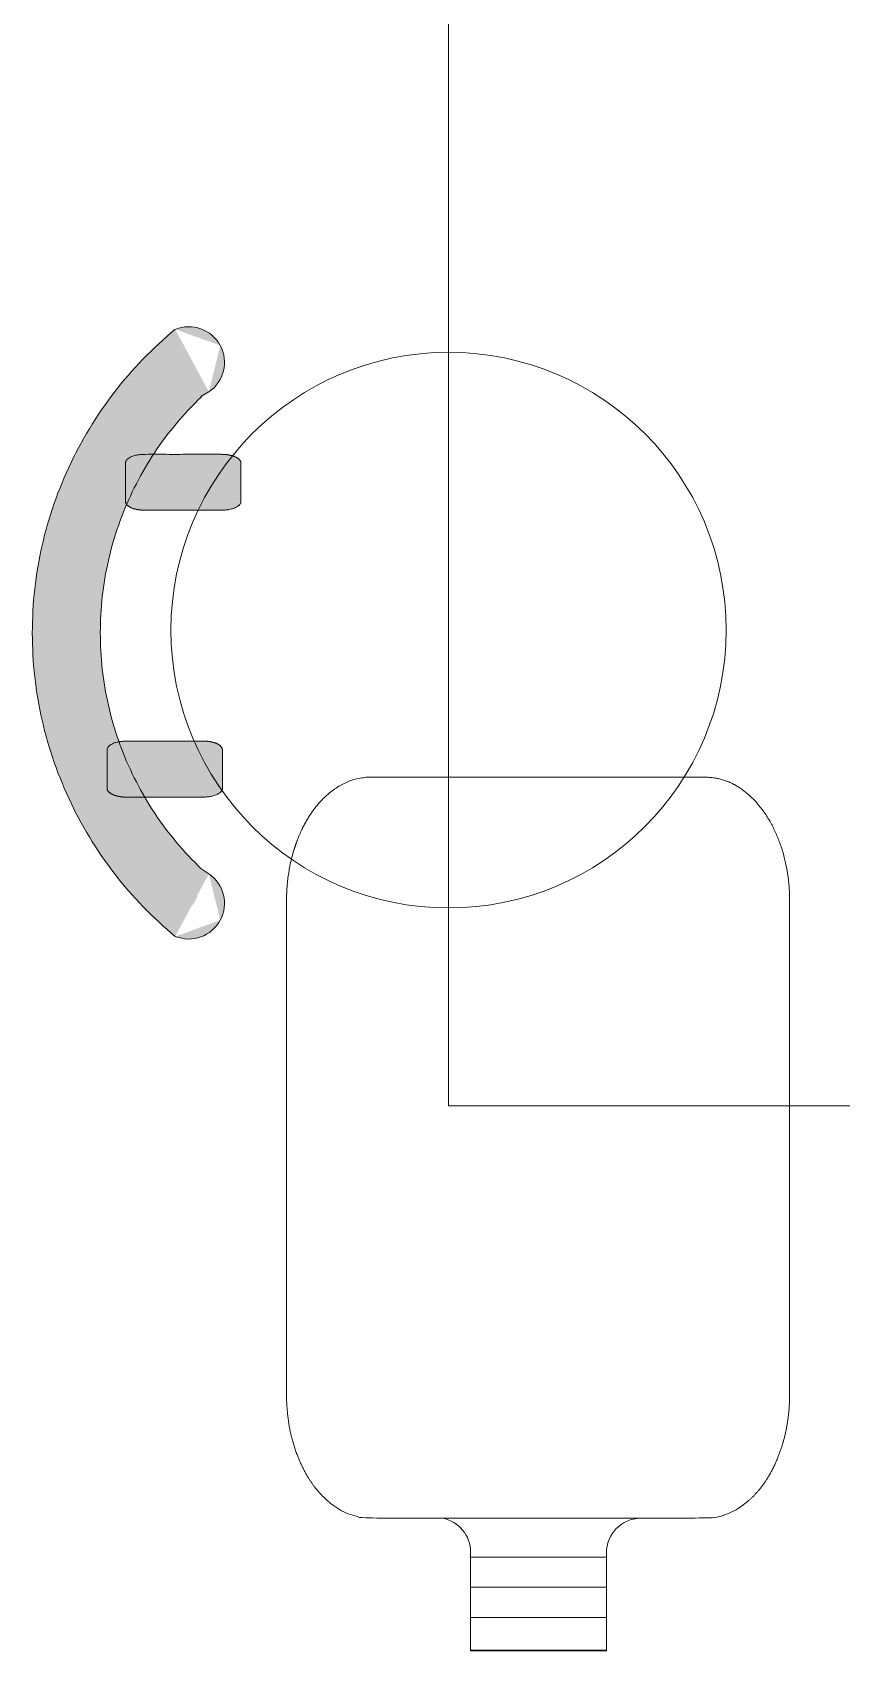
# Model space of a CAD drawing. Header units: metres. Extents: x 512 to 829, y -209 to 245.
# Drawn here: x 727.827 to 728.423, y -79.425 to -78.235 of the extents above; entities that cross this region are included whole.
import ezdxf

# ---------------------------------------------------------------- set-up
doc = ezdxf.new("R2010")
doc.units = ezdxf.units.M
doc.header["$LTSCALE"] = 0.508
doc.layers.add('EQUIPAMENTOS', color=3, linetype='Continuous', lineweight=0)
doc.layers.add('None', color=7, linetype='Continuous', lineweight=5)

msp = doc.modelspace()

# ---------------------------------------------------------------- hatches: boundary and pattern name
at = {"layer": 'None', "linetype": 'Continuous', "lineweight": 0}
h = msp.add_hatch(color=253, dxfattribs=at)
edge = h.paths.add_edge_path()
edge.add_arc((727.9419, -78.8753), 0.0263, -28.2824, 55.6583, ccw=False)
edge.add_arc((727.9419, -78.8753), 0.0263, -112.2392, -28.2895, ccw=False)
edge.add_line((727.932, -78.8997), (727.9288, -78.8971))
edge.add_line((727.9288, -78.8971), (727.9258, -78.8944))
edge.add_line((727.9258, -78.8944), (727.9227, -78.8918))
edge.add_line((727.9227, -78.8918), (727.9198, -78.889))
edge.add_line((727.9198, -78.889), (727.9168, -78.8863))
edge.add_line((727.9168, -78.8863), (727.9139, -78.8835))
edge.add_line((727.9139, -78.8835), (727.911, -78.8806))
edge.add_line((727.911, -78.8806), (727.9082, -78.8777))
edge.add_line((727.9082, -78.8777), (727.9054, -78.8748))
edge.add_line((727.9054, -78.8748), (727.9026, -78.8718))
edge.add_line((727.9026, -78.8718), (727.8999, -78.8688))
edge.add_line((727.8999, -78.8688), (727.8973, -78.8658))
edge.add_line((727.8973, -78.8658), (727.8946, -78.8627))
edge.add_line((727.8946, -78.8627), (727.892, -78.8596))
edge.add_line((727.892, -78.8596), (727.8895, -78.8564))
edge.add_line((727.8895, -78.8564), (727.887, -78.8532))
edge.add_line((727.887, -78.8532), (727.8846, -78.85))
edge.add_line((727.8846, -78.85), (727.8822, -78.8468))
edge.add_line((727.8822, -78.8468), (727.8798, -78.8435))
edge.add_line((727.8798, -78.8435), (727.8775, -78.8401))
edge.add_line((727.8775, -78.8401), (727.8752, -78.8368))
edge.add_line((727.8752, -78.8368), (727.873, -78.8334))
edge.add_line((727.873, -78.8334), (727.8708, -78.83))
edge.add_line((727.8708, -78.83), (727.8687, -78.8265))
edge.add_line((727.8687, -78.8265), (727.8666, -78.8231))
edge.add_line((727.8666, -78.8231), (727.8646, -78.8196))
edge.add_line((727.8646, -78.8196), (727.8626, -78.816))
edge.add_line((727.8626, -78.816), (727.8607, -78.8125))
edge.add_line((727.8607, -78.8125), (727.8588, -78.8089))
edge.add_line((727.8588, -78.8089), (727.857, -78.8053))
edge.add_line((727.857, -78.8053), (727.8552, -78.8016))
edge.add_line((727.8552, -78.8016), (727.8535, -78.798))
edge.add_line((727.8535, -78.798), (727.8518, -78.7943))
edge.add_line((727.8518, -78.7943), (727.8502, -78.7906))
edge.add_line((727.8502, -78.7906), (727.8486, -78.7868))
edge.add_line((727.8486, -78.7868), (727.8471, -78.7831))
edge.add_line((727.8471, -78.7831), (727.8456, -78.7793))
edge.add_line((727.8456, -78.7793), (727.8442, -78.7755))
edge.add_line((727.8442, -78.7755), (727.8429, -78.7717))
edge.add_line((727.8429, -78.7717), (727.8416, -78.7679))
edge.add_line((727.8416, -78.7679), (727.8403, -78.764))
edge.add_line((727.8403, -78.764), (727.8391, -78.7602))
edge.add_line((727.8391, -78.7602), (727.838, -78.7563))
edge.add_line((727.838, -78.7563), (727.8369, -78.7524))
edge.add_line((727.8369, -78.7524), (727.8358, -78.7485))
edge.add_line((727.8358, -78.7485), (727.8349, -78.7445))
edge.add_line((727.8349, -78.7445), (727.8339, -78.7406))
edge.add_line((727.8339, -78.7406), (727.8331, -78.7366))
edge.add_line((727.8331, -78.7366), (727.8323, -78.7327))
edge.add_line((727.8323, -78.7327), (727.8315, -78.7287))
edge.add_line((727.8315, -78.7287), (727.8308, -78.7247))
edge.add_line((727.8308, -78.7247), (727.8301, -78.7207))
edge.add_line((727.8301, -78.7207), (727.8296, -78.7167))
edge.add_line((727.8296, -78.7167), (727.829, -78.7127))
edge.add_line((727.829, -78.7127), (727.8285, -78.7087))
edge.add_line((727.8285, -78.7087), (727.8281, -78.7046))
edge.add_line((727.8281, -78.7046), (727.8277, -78.7006))
edge.add_line((727.8277, -78.7006), (727.8274, -78.6966))
edge.add_line((727.8274, -78.6966), (727.8272, -78.6925))
edge.add_line((727.8272, -78.6925), (727.827, -78.6885))
edge.add_line((727.827, -78.6885), (727.8268, -78.6845))
edge.add_line((727.8268, -78.6845), (727.8268, -78.6804))
edge.add_line((727.8268, -78.6804), (727.8267, -78.6764))
edge.add_line((727.8267, -78.6764), (727.8268, -78.6723))
edge.add_line((727.8268, -78.6723), (727.8268, -78.6683))
edge.add_line((727.8268, -78.6683), (727.827, -78.6642))
edge.add_line((727.827, -78.6642), (727.8272, -78.6602))
edge.add_line((727.8272, -78.6602), (727.8274, -78.6561))
edge.add_line((727.8274, -78.6561), (727.8277, -78.6521))
edge.add_line((727.8277, -78.6521), (727.8281, -78.6481))
edge.add_line((727.8281, -78.6481), (727.8285, -78.644))
edge.add_line((727.8285, -78.644), (727.829, -78.64))
edge.add_line((727.829, -78.64), (727.8296, -78.636))
edge.add_line((727.8296, -78.636), (727.8301, -78.632))
edge.add_line((727.8301, -78.632), (727.8308, -78.628))
edge.add_line((727.8308, -78.628), (727.8315, -78.624))
edge.add_line((727.8315, -78.624), (727.8323, -78.62))
edge.add_line((727.8323, -78.62), (727.8331, -78.6161))
edge.add_line((727.8331, -78.6161), (727.8339, -78.6121))
edge.add_line((727.8339, -78.6121), (727.8349, -78.6082))
edge.add_line((727.8349, -78.6082), (727.8358, -78.6042))
edge.add_line((727.8358, -78.6042), (727.8369, -78.6003))
edge.add_line((727.8369, -78.6003), (727.838, -78.5964))
edge.add_line((727.838, -78.5964), (727.8391, -78.5926))
edge.add_line((727.8391, -78.5926), (727.8403, -78.5887))
edge.add_line((727.8403, -78.5887), (727.8416, -78.5848))
edge.add_line((727.8416, -78.5848), (727.8429, -78.581))
edge.add_line((727.8429, -78.581), (727.8442, -78.5772))
edge.add_line((727.8442, -78.5772), (727.8456, -78.5734))
edge.add_line((727.8456, -78.5734), (727.8471, -78.5696))
edge.add_line((727.8471, -78.5696), (727.8486, -78.5659))
edge.add_line((727.8486, -78.5659), (727.8502, -78.5621))
edge.add_line((727.8502, -78.5621), (727.8518, -78.5584))
edge.add_line((727.8518, -78.5584), (727.8535, -78.5548))
edge.add_line((727.8535, -78.5548), (727.8552, -78.5511))
edge.add_line((727.8552, -78.5511), (727.857, -78.5474))
edge.add_line((727.857, -78.5474), (727.8588, -78.5438))
edge.add_line((727.8588, -78.5438), (727.8607, -78.5402))
edge.add_line((727.8607, -78.5402), (727.8626, -78.5367))
edge.add_line((727.8626, -78.5367), (727.8646, -78.5332))
edge.add_line((727.8646, -78.5332), (727.8666, -78.5297))
edge.add_line((727.8666, -78.5297), (727.8687, -78.5262))
edge.add_line((727.8687, -78.5262), (727.8708, -78.5227))
edge.add_line((727.8708, -78.5227), (727.873, -78.5193))
edge.add_line((727.873, -78.5193), (727.8752, -78.5159))
edge.add_line((727.8752, -78.5159), (727.8775, -78.5126))
edge.add_line((727.8775, -78.5126), (727.8798, -78.5092))
edge.add_line((727.8798, -78.5092), (727.8822, -78.506))
edge.add_line((727.8822, -78.506), (727.8846, -78.5027))
edge.add_line((727.8846, -78.5027), (727.887, -78.4995))
edge.add_line((727.887, -78.4995), (727.8895, -78.4963))
edge.add_line((727.8895, -78.4963), (727.892, -78.4931))
edge.add_line((727.892, -78.4931), (727.8946, -78.49))
edge.add_line((727.8946, -78.49), (727.8973, -78.4869))
edge.add_line((727.8973, -78.4869), (727.8999, -78.4839))
edge.add_line((727.8999, -78.4839), (727.9026, -78.4809))
edge.add_line((727.9026, -78.4809), (727.9054, -78.4779))
edge.add_line((727.9054, -78.4779), (727.9082, -78.475))
edge.add_line((727.9082, -78.475), (727.911, -78.4721))
edge.add_line((727.911, -78.4721), (727.9139, -78.4693))
edge.add_line((727.9139, -78.4693), (727.9168, -78.4664))
edge.add_line((727.9168, -78.4664), (727.9198, -78.4637))
edge.add_line((727.9198, -78.4637), (727.9227, -78.461))
edge.add_line((727.9227, -78.461), (727.9258, -78.4583))
edge.add_line((727.9258, -78.4583), (727.9288, -78.4556))
edge.add_line((727.9288, -78.4556), (727.9319, -78.453))
edge.add_arc((727.9419, -78.4774), 0.0263, 28.2878, 112.2409, ccw=False)
edge.add_arc((727.9419, -78.4774), 0.0263, -55.6633, 28.2874, ccw=False)
edge.add_line((727.9567, -78.4991), (727.9508, -78.5025))
edge.add_line((727.9508, -78.5025), (727.9515, -78.5025))
edge.add_line((727.9515, -78.5025), (727.9513, -78.5027))
edge.add_line((727.9513, -78.5027), (727.9488, -78.505))
edge.add_line((727.9488, -78.505), (727.9465, -78.5074))
edge.add_line((727.9465, -78.5074), (727.9441, -78.5098))
edge.add_line((727.9441, -78.5098), (727.9418, -78.5122))
edge.add_line((727.9418, -78.5122), (727.9395, -78.5146))
edge.add_line((727.9395, -78.5146), (727.9373, -78.5171))
edge.add_line((727.9373, -78.5171), (727.9351, -78.5196))
edge.add_line((727.9351, -78.5196), (727.9329, -78.5222))
edge.add_line((727.9329, -78.5222), (727.9308, -78.5248))
edge.add_line((727.9308, -78.5248), (727.9287, -78.5274))
edge.add_line((727.9287, -78.5274), (727.9266, -78.53))
edge.add_line((727.9266, -78.53), (727.9246, -78.5327))
edge.add_line((727.9246, -78.5327), (727.9226, -78.5354))
edge.add_line((727.9226, -78.5354), (727.9206, -78.5381))
edge.add_line((727.9206, -78.5381), (727.9187, -78.5408))
edge.add_line((727.9187, -78.5408), (727.9168, -78.5436))
edge.add_line((727.9168, -78.5436), (727.915, -78.5464))
edge.add_line((727.915, -78.5464), (727.9132, -78.5493))
edge.add_line((727.9132, -78.5493), (727.9115, -78.5521))
edge.add_line((727.9115, -78.5521), (727.9097, -78.555))
edge.add_line((727.9097, -78.555), (727.9081, -78.5579))
edge.add_line((727.9081, -78.5579), (727.9064, -78.5608))
edge.add_line((727.9064, -78.5608), (727.9048, -78.5637))
edge.add_line((727.9048, -78.5637), (727.9033, -78.5667))
edge.add_line((727.9033, -78.5667), (727.9018, -78.5697))
edge.add_line((727.9018, -78.5697), (727.9003, -78.5727))
edge.add_line((727.9003, -78.5727), (727.8989, -78.5757))
edge.add_line((727.8989, -78.5757), (727.8975, -78.5788))
edge.add_line((727.8975, -78.5788), (727.8961, -78.5819))
edge.add_line((727.8961, -78.5819), (727.8948, -78.5849))
edge.add_line((727.8948, -78.5849), (727.8936, -78.5881))
edge.add_line((727.8936, -78.5881), (727.8924, -78.5912))
edge.add_line((727.8924, -78.5912), (727.8912, -78.5943))
edge.add_line((727.8912, -78.5943), (727.8901, -78.5975))
edge.add_line((727.8901, -78.5975), (727.889, -78.6006))
edge.add_line((727.889, -78.6006), (727.888, -78.6038))
edge.add_line((727.888, -78.6038), (727.887, -78.607))
edge.add_line((727.887, -78.607), (727.886, -78.6102))
edge.add_line((727.886, -78.6102), (727.8851, -78.6135))
edge.add_line((727.8851, -78.6135), (727.8843, -78.6167))
edge.add_line((727.8843, -78.6167), (727.8835, -78.6199))
edge.add_line((727.8835, -78.6199), (727.8827, -78.6232))
edge.add_line((727.8827, -78.6232), (727.882, -78.6265))
edge.add_line((727.882, -78.6265), (727.8813, -78.6298))
edge.add_line((727.8813, -78.6298), (727.8807, -78.633))
edge.add_line((727.8807, -78.633), (727.8801, -78.6363))
edge.add_line((727.8801, -78.6363), (727.8796, -78.6397))
edge.add_line((727.8796, -78.6397), (727.8791, -78.643))
edge.add_line((727.8791, -78.643), (727.8786, -78.6463))
edge.add_line((727.8786, -78.6463), (727.8782, -78.6496))
edge.add_line((727.8782, -78.6496), (727.8779, -78.653))
edge.add_line((727.8779, -78.653), (727.8776, -78.6563))
edge.add_line((727.8776, -78.6563), (727.8773, -78.6596))
edge.add_line((727.8773, -78.6596), (727.8771, -78.663))
edge.add_line((727.8771, -78.663), (727.8769, -78.6663))
edge.add_line((727.8769, -78.6663), (727.8768, -78.6697))
edge.add_line((727.8768, -78.6697), (727.8768, -78.673))
edge.add_line((727.8768, -78.673), (727.8767, -78.6764))
edge.add_line((727.8767, -78.6764), (727.8768, -78.6797))
edge.add_line((727.8768, -78.6797), (727.8768, -78.683))
edge.add_line((727.8768, -78.683), (727.8769, -78.6864))
edge.add_line((727.8769, -78.6864), (727.8771, -78.6897))
edge.add_line((727.8771, -78.6897), (727.8773, -78.6931))
edge.add_line((727.8773, -78.6931), (727.8776, -78.6964))
edge.add_line((727.8776, -78.6964), (727.8779, -78.6998))
edge.add_line((727.8779, -78.6998), (727.8782, -78.7031))
edge.add_line((727.8782, -78.7031), (727.8786, -78.7064))
edge.add_line((727.8786, -78.7064), (727.8791, -78.7097))
edge.add_line((727.8791, -78.7097), (727.8796, -78.7131))
edge.add_line((727.8796, -78.7131), (727.8801, -78.7164))
edge.add_line((727.8801, -78.7164), (727.8807, -78.7197))
edge.add_line((727.8807, -78.7197), (727.8813, -78.723))
edge.add_line((727.8813, -78.723), (727.882, -78.7262))
edge.add_line((727.882, -78.7262), (727.8827, -78.7295))
edge.add_line((727.8827, -78.7295), (727.8835, -78.7328))
edge.add_line((727.8835, -78.7328), (727.8843, -78.736))
edge.add_line((727.8843, -78.736), (727.8851, -78.7392))
edge.add_line((727.8851, -78.7392), (727.886, -78.7425))
edge.add_line((727.886, -78.7425), (727.887, -78.7457))
edge.add_line((727.887, -78.7457), (727.888, -78.7489))
edge.add_line((727.888, -78.7489), (727.889, -78.7521))
edge.add_line((727.889, -78.7521), (727.8901, -78.7552))
edge.add_line((727.8901, -78.7552), (727.8912, -78.7584))
edge.add_line((727.8912, -78.7584), (727.8924, -78.7615))
edge.add_line((727.8924, -78.7615), (727.8936, -78.7647))
edge.add_line((727.8936, -78.7647), (727.8948, -78.7678))
edge.add_line((727.8948, -78.7678), (727.8961, -78.7709))
edge.add_line((727.8961, -78.7709), (727.8975, -78.7739))
edge.add_line((727.8975, -78.7739), (727.8989, -78.777))
edge.add_line((727.8989, -78.777), (727.9003, -78.78))
edge.add_line((727.9003, -78.78), (727.9018, -78.783))
edge.add_line((727.9018, -78.783), (727.9033, -78.786))
edge.add_line((727.9033, -78.786), (727.9048, -78.789))
edge.add_line((727.9048, -78.789), (727.9064, -78.7919))
edge.add_line((727.9064, -78.7919), (727.9081, -78.7948))
edge.add_line((727.9081, -78.7948), (727.9097, -78.7977))
edge.add_line((727.9097, -78.7977), (727.9115, -78.8006))
edge.add_line((727.9115, -78.8006), (727.9132, -78.8035))
edge.add_line((727.9132, -78.8035), (727.915, -78.8063))
edge.add_line((727.915, -78.8063), (727.9169, -78.8091))
edge.add_line((727.9169, -78.8091), (727.9187, -78.8119))
edge.add_line((727.9187, -78.8119), (727.9206, -78.8146))
edge.add_line((727.9206, -78.8146), (727.9226, -78.8173))
edge.add_line((727.9226, -78.8173), (727.9246, -78.82))
edge.add_line((727.9246, -78.82), (727.9266, -78.8227))
edge.add_line((727.9266, -78.8227), (727.9287, -78.8253))
edge.add_line((727.9287, -78.8253), (727.9308, -78.8279))
edge.add_line((727.9308, -78.8279), (727.9329, -78.8305))
edge.add_line((727.9329, -78.8305), (727.9351, -78.8331))
edge.add_line((727.9351, -78.8331), (727.9373, -78.8356))
edge.add_line((727.9373, -78.8356), (727.9395, -78.8381))
edge.add_line((727.9395, -78.8381), (727.9418, -78.8405))
edge.add_line((727.9418, -78.8405), (727.9441, -78.843))
edge.add_line((727.9441, -78.843), (727.9465, -78.8453))
edge.add_line((727.9465, -78.8453), (727.9488, -78.8477))
edge.add_line((727.9488, -78.8477), (727.9508, -78.8496))
edge.add_line((727.9508, -78.8496), (727.9567, -78.8536))
edge.add_line((727.9567, -78.8536), (727.9567, -78.8536))
for color, points in [(8, [(727.9093, -78.5861), (727.9089, -78.5861), (727.9086, -78.5861), (727.9082, -78.5861), (727.9079, -78.5861), (727.9076, -78.5861), (727.9072, -78.5861), (727.9069, -78.586), (727.9065, -78.586), (727.9062, -78.586), (727.9059, -78.5859), (727.9055, -78.5859), (727.9052, -78.5859), (727.9049, -78.5858), (727.9046, -78.5858), (727.9042, -78.5857), (727.9039, -78.5856), (727.9036, -78.5856), (727.9033, -78.5855), (727.903, -78.5854), (727.9027, -78.5854), (727.9024, -78.5853), (727.9021, -78.5852), (727.9018, -78.5851), (727.9015, -78.585), (727.9012, -78.5849), (727.9009, -78.5849), (727.9007, -78.5848), (727.9004, -78.5847), (727.9001, -78.5846), (727.8999, -78.5844), (727.8996, -78.5843), (727.8994, -78.5842), (727.8991, -78.5841), (727.8989, -78.584), (727.8987, -78.5839), (727.8984, -78.5838), (727.8982, -78.5836), (727.898, -78.5835), (727.8978, -78.5834), (727.8976, -78.5832), (727.8974, -78.5831), (727.8973, -78.583), (727.8971, -78.5828), (727.8969, -78.5827), (727.8968, -78.5826), (727.8966, -78.5824), (727.8965, -78.5823), (727.8963, -78.5821), (727.8962, -78.582), (727.8961, -78.5818), (727.896, -78.5817), (727.8959, -78.5815), (727.8958, -78.5814), (727.8957, -78.5812), (727.8956, -78.5811), (727.8955, -78.5809), (727.8955, -78.5807), (727.8954, -78.5806), (727.8954, -78.5804), (727.8953, -78.5803), (727.8953, -78.5801), (727.8953, -78.58), (727.8953, -78.5798), (727.8953, -78.5796), (727.8953, -78.5515), (727.8953, -78.5513), (727.8953, -78.5511), (727.8953, -78.551), (727.8953, -78.5508), (727.8954, -78.5507), (727.8954, -78.5505), (727.8955, -78.5503), (727.8955, -78.5502), (727.8956, -78.55), (727.8957, -78.5499), (727.8958, -78.5497), (727.8959, -78.5496), (727.896, -78.5494), (727.8961, -78.5493), (727.8962, -78.5491), (727.8963, -78.549), (727.8965, -78.5488), (727.8966, -78.5487), (727.8968, -78.5485), (727.8969, -78.5484), (727.8971, -78.5482), (727.8973, -78.5481), (727.8974, -78.548), (727.8976, -78.5478), (727.8978, -78.5477), (727.898, -78.5476), (727.8982, -78.5475), (727.8984, -78.5473), (727.8987, -78.5472), (727.8989, -78.5471), (727.8991, -78.547), (727.8994, -78.5469), (727.8996, -78.5467), (727.8999, -78.5466), (727.9001, -78.5465), (727.9004, -78.5464), (727.9007, -78.5463), (727.9009, -78.5462), (727.9012, -78.5461), (727.9015, -78.546), (727.9018, -78.546), (727.9021, -78.5459), (727.9024, -78.5458), (727.9027, -78.5457), (727.903, -78.5456), (727.9033, -78.5456), (727.9036, -78.5455), (727.9039, -78.5454), (727.9042, -78.5454), (727.9046, -78.5453), (727.9049, -78.5453), (727.9052, -78.5452), (727.9055, -78.5452), (727.9059, -78.5451), (727.9062, -78.5451), (727.9065, -78.5451), (727.9069, -78.545), (727.9072, -78.545), (727.9076, -78.545), (727.9079, -78.545), (727.9082, -78.545), (727.9086, -78.545), (727.9089, -78.545), (727.9093, -78.545), (727.9663, -78.545), (727.9666, -78.545), (727.9669, -78.545), (727.9673, -78.545), (727.9676, -78.545), (727.968, -78.545), (727.9683, -78.545), (727.9687, -78.545), (727.969, -78.5451), (727.9693, -78.5451), (727.9697, -78.5451), (727.97, -78.5452), (727.9703, -78.5452), (727.9707, -78.5453), (727.971, -78.5453), (727.9713, -78.5454), (727.9716, -78.5454), (727.9719, -78.5455), (727.9722, -78.5456), (727.9726, -78.5456), (727.9729, -78.5457), (727.9732, -78.5458), (727.9735, -78.5459), (727.9738, -78.546), (727.974, -78.546), (727.9743, -78.5461), (727.9746, -78.5462), (727.9749, -78.5463), (727.9751, -78.5464), (727.9754, -78.5465), (727.9757, -78.5466), (727.9759, -78.5467), (727.9762, -78.5469), (727.9764, -78.547), (727.9766, -78.5471), (727.9769, -78.5472), (727.9771, -78.5473), (727.9773, -78.5475), (727.9775, -78.5476), (727.9777, -78.5477), (727.9779, -78.5478), (727.9781, -78.548), (727.9783, -78.5481), (727.9784, -78.5482), (727.9786, -78.5484), (727.9788, -78.5485), (727.9789, -78.5487), (727.9791, -78.5488), (727.9792, -78.549), (727.9793, -78.5491), (727.9794, -78.5493), (727.9796, -78.5494), (727.9797, -78.5496), (727.9798, -78.5497), (727.9798, -78.5499), (727.9799, -78.55), (727.98, -78.5502), (727.9801, -78.5503), (727.9801, -78.5505), (727.9802, -78.5507), (727.9802, -78.5508), (727.9802, -78.551), (727.9802, -78.5511), (727.9803, -78.5513), (727.9803, -78.5515), (727.9803, -78.5796), (727.9803, -78.5798), (727.9802, -78.58), (727.9802, -78.5801), (727.9802, -78.5803), (727.9802, -78.5804), (727.9801, -78.5806), (727.9801, -78.5807), (727.98, -78.5809), (727.9799, -78.5811), (727.9798, -78.5812), (727.9798, -78.5814), (727.9797, -78.5815), (727.9796, -78.5817), (727.9794, -78.5818), (727.9793, -78.582), (727.9792, -78.5821), (727.9791, -78.5823), (727.9789, -78.5824), (727.9788, -78.5826), (727.9786, -78.5827), (727.9784, -78.5828), (727.9783, -78.583), (727.9781, -78.5831), (727.9779, -78.5832), (727.9777, -78.5834), (727.9775, -78.5835), (727.9773, -78.5836), (727.9771, -78.5838), (727.9769, -78.5839), (727.9766, -78.584), (727.9764, -78.5841), (727.9762, -78.5842), (727.9759, -78.5843), (727.9757, -78.5844), (727.9754, -78.5846), (727.9751, -78.5847), (727.9749, -78.5848), (727.9746, -78.5849), (727.9743, -78.5849), (727.974, -78.585), (727.9738, -78.5851), (727.9735, -78.5852), (727.9732, -78.5853), (727.9729, -78.5854), (727.9726, -78.5854), (727.9722, -78.5855), (727.9719, -78.5856), (727.9716, -78.5856), (727.9713, -78.5857), (727.971, -78.5858), (727.9707, -78.5858), (727.9703, -78.5859), (727.97, -78.5859), (727.9697, -78.5859), (727.9693, -78.586), (727.969, -78.586), (727.9687, -78.586), (727.9683, -78.5861), (727.968, -78.5861), (727.9676, -78.5861), (727.9673, -78.5861), (727.9669, -78.5861), (727.9666, -78.5861), (727.9663, -78.5861)]), (9, [(727.9312, -78.889), (727.9297, -78.8872), (727.9282, -78.8853), (727.9268, -78.8835), (727.9253, -78.8818), (727.9239, -78.88), (727.9226, -78.8783), (727.9212, -78.8766), (727.9199, -78.875), (727.9186, -78.8733), (727.9173, -78.8717), (727.9161, -78.8702), (727.9148, -78.8686), (727.9136, -78.8671), (727.9124, -78.8656), (727.9113, -78.8642), (727.9102, -78.8628), (727.909, -78.8614), (727.9079, -78.86), (727.9069, -78.8587), (727.9058, -78.8574), (727.9048, -78.8561), (727.9038, -78.8549), (727.9028, -78.8536), (727.9019, -78.8525), (727.901, -78.8513), (727.9001, -78.8502), (727.8992, -78.8491), (727.8983, -78.848), (727.8975, -78.847), (727.8967, -78.846), (727.8959, -78.845), (727.8952, -78.844), (727.8944, -78.8431), (727.8937, -78.8422), (727.893, -78.8413), (727.8923, -78.8405), (727.8917, -78.8397), (727.8911, -78.8389), (727.8905, -78.8382), (727.8899, -78.8375), (727.8893, -78.8368), (727.8888, -78.8361), (727.8883, -78.8355), (727.8878, -78.8349), (727.8874, -78.8343), (727.8869, -78.8338), (727.8865, -78.8333), (727.8862, -78.8328), (727.8858, -78.8323), (727.8854, -78.8319), (727.8851, -78.8315), (727.8848, -78.8311), (727.8846, -78.8308), (727.8843, -78.8305), (727.8841, -78.8302), (727.8839, -78.83), (727.8837, -78.8297), (727.8836, -78.8295), (727.8834, -78.8294), (727.8833, -78.8293), (727.8833, -78.8292), (727.8832, -78.8291), (727.8832, -78.829), (727.8832, -78.829), (727.8831, -78.829), (727.8831, -78.829), (727.8831, -78.8289), (727.8831, -78.8288), (727.883, -78.8287), (727.883, -78.8286), (727.8829, -78.8284), (727.8828, -78.8283), (727.8828, -78.8281), (727.8827, -78.8278), (727.8826, -78.8276), (727.8824, -78.8273), (727.8823, -78.827), (727.8822, -78.8267), (727.8821, -78.8263), (727.8819, -78.826), (727.8817, -78.8256), (727.8816, -78.8251), (727.8814, -78.8247), (727.8812, -78.8242), (727.881, -78.8237), (727.8808, -78.8232), (727.8806, -78.8227), (727.8803, -78.8221), (727.8801, -78.8215), (727.8798, -78.8209), (727.8796, -78.8203), (727.8793, -78.8196), (727.879, -78.819), (727.8788, -78.8183), (727.8785, -78.8175), (727.8782, -78.8168), (727.8778, -78.816), (727.8775, -78.8152), (727.8772, -78.8144), (727.8768, -78.8135), (727.8765, -78.8126), (727.8761, -78.8117), (727.8757, -78.8108), (727.8753, -78.8099), (727.8749, -78.8089), (727.8745, -78.8079), (727.8741, -78.8069), (727.8737, -78.8059), (727.8733, -78.8048), (727.8728, -78.8037), (727.8724, -78.8026), (727.8719, -78.8015), (727.8714, -78.8003), (727.8709, -78.7991), (727.8705, -78.7979), (727.8699, -78.7967), (727.8694, -78.7954), (727.8689, -78.7941), (727.8684, -78.7928), (727.8678, -78.7915), (727.8673, -78.7902), (727.8667, -78.7888), (727.8662, -78.7874), (727.8656, -78.786), (727.865, -78.7845), (727.8644, -78.783), (727.8638, -78.7815), (727.8632, -78.78), (727.8625, -78.7785), (727.8619, -78.777), (727.8613, -78.7755), (727.8607, -78.774), (727.8601, -78.7725), (727.8595, -78.771), (727.8589, -78.7695), (727.8583, -78.7681), (727.8578, -78.7666), (727.8572, -78.7652), (727.8566, -78.7638), (727.8561, -78.7623), (727.8555, -78.7609), (727.855, -78.7595), (727.8544, -78.7581), (727.8539, -78.7567), (727.8534, -78.7554), (727.8528, -78.754), (727.8523, -78.7527), (727.8518, -78.7513), (727.8513, -78.75), (727.8508, -78.7487), (727.8503, -78.7473), (727.8498, -78.746), (727.8493, -78.7447), (727.8488, -78.7434), (727.8484, -78.7422), (727.8479, -78.7409), (727.8474, -78.7396), (727.847, -78.7384), (727.8465, -78.7372), (727.8461, -78.7359), (727.8457, -78.7347), (727.8452, -78.7335), (727.8448, -78.7323), (727.8444, -78.7311), (727.844, -78.7299), (727.8436, -78.7288), (727.8432, -78.7276), (727.8428, -78.7264), (727.8424, -78.7253), (727.842, -78.7242), (727.8416, -78.723), (727.8412, -78.7219), (727.8409, -78.7208), (727.8405, -78.7197), (727.8401, -78.7186), (727.8398, -78.7176), (727.8394, -78.7165), (727.8391, -78.7154), (727.8388, -78.7144), (727.8384, -78.7134), (727.8381, -78.7123), (727.8378, -78.7113), (727.8375, -78.7103), (727.8372, -78.7093), (727.8369, -78.7083), (727.8366, -78.7073), (727.8363, -78.7064), (727.836, -78.7054), (727.8357, -78.7045), (727.8355, -78.7035), (727.8352, -78.7026), (727.835, -78.7017), (727.8347, -78.7008), (727.8345, -78.6999), (727.8342, -78.699), (727.834, -78.6981), (727.8338, -78.6973), (727.8336, -78.6965), (727.8335, -78.6956), (727.8333, -78.6948), (727.8332, -78.6941), (727.833, -78.6933), (727.8329, -78.6926), (727.8328, -78.6918), (727.8327, -78.6911), (727.8326, -78.6904), (727.8326, -78.6897), (727.8325, -78.6891), (727.8325, -78.6884), (727.8324, -78.6878), (727.8324, -78.6872), (727.8324, -78.6866), (727.8324, -78.686), (727.8324, -78.6854), (727.8325, -78.6849), (727.8325, -78.6843), (727.8326, -78.6838), (727.8327, -78.6833), (727.8327, -78.6828), (727.8328, -78.6824), (727.833, -78.6819), (727.8331, -78.6815), (727.8332, -78.6811), (727.8334, -78.6807), (727.8335, -78.6803), (727.8337, -78.6799), (727.8339, -78.6796), (727.8341, -78.6792), (727.8343, -78.6789), (727.8345, -78.6786), (727.8348, -78.6783), (727.835, -78.678), (727.8353, -78.6778), (727.8356, -78.6775), (727.8359, -78.6773), (727.8362, -78.6771), (727.8365, -78.6769), (727.8368, -78.6767), (727.8372, -78.6766), (727.8375, -78.6764), (727.8379, -78.6763), (727.8383, -78.6762), (727.8387, -78.6761), (727.8391, -78.676), (727.8395, -78.676), (727.84, -78.6759), (727.8404, -78.6759), (727.8409, -78.6759), (727.8413, -78.6759), (727.8418, -78.6759), (727.8423, -78.676), (727.8428, -78.676), (727.8434, -78.6761), (727.8439, -78.6762), (727.8444, -78.6763), (727.845, -78.6764), (727.8456, -78.6765), (727.8461, -78.6767), (727.8467, -78.6768), (727.8472, -78.677), (727.8478, -78.6771), (727.8483, -78.6773), (727.8488, -78.6775), (727.8493, -78.6777), (727.8498, -78.6779), (727.8503, -78.6781), (727.8507, -78.6783), (727.8512, -78.6785), (727.8517, -78.6787), (727.8521, -78.679), (727.8526, -78.6792), (727.853, -78.6795), (727.8534, -78.6797), (727.8538, -78.68), (727.8542, -78.6803), (727.8546, -78.6806), (727.855, -78.6809), (727.8554, -78.6812), (727.8558, -78.6815), (727.8561, -78.6818), (727.8565, -78.6821), (727.8568, -78.6825), (727.8572, -78.6828), (727.8575, -78.6831), (727.8578, -78.6835), (727.8581, -78.6839), (727.8584, -78.6842), (727.8587, -78.6846), (727.859, -78.685), (727.8593, -78.6854), (727.8595, -78.6858), (727.8598, -78.6862), (727.86, -78.6867), (727.8603, -78.6871), (727.8605, -78.6875), (727.8607, -78.688), (727.8609, -78.6884), (727.8611, -78.6889), (727.8613, -78.6894), (727.8615, -78.6898), (727.8617, -78.6903), (727.8618, -78.6908), (727.862, -78.6913), (727.8621, -78.6918), (727.8623, -78.6923), (727.8624, -78.6929), (727.8625, -78.6934), (727.8626, -78.6939), (727.8627, -78.6945), (727.8628, -78.6951), (727.8629, -78.6956), (727.863, -78.6962), (727.8631, -78.6968), (727.8631, -78.6974), (727.8632, -78.698), (727.8632, -78.6986), (727.8632, -78.6992), (727.8633, -78.6998), (727.8633, -78.7004), (727.8633, -78.7011), (727.8827, -78.773), (727.9031, -78.8163), (727.9445, -78.8577), (727.9449, -78.8581), (727.9452, -78.8585), (727.9456, -78.8589), (727.9459, -78.8593), (727.9462, -78.8597), (727.9465, -78.8601), (727.9468, -78.8605), (727.947, -78.861), (727.9473, -78.8614), (727.9475, -78.8618), (727.9477, -78.8622), (727.9479, -78.8627), (727.948, -78.8631), (727.9482, -78.8635), (727.9483, -78.864), (727.9484, -78.8644), (727.9485, -78.8648), (727.9485, -78.8653), (727.9486, -78.8657), (727.9486, -78.8662), (727.9486, -78.8667), (727.9486, -78.8671), (727.9486, -78.8676), (727.9485, -78.868), (727.9485, -78.8685), (727.9484, -78.869), (727.9483, -78.8695), (727.9482, -78.8699), (727.948, -78.8704), (727.9479, -78.8709), (727.9477, -78.8714), (727.9475, -78.8719), (727.9473, -78.8724), (727.947, -78.8728), (727.9468, -78.8733), (727.9465, -78.8738), (727.9462, -78.8743), (727.9459, -78.8749), (727.9456, -78.8754), (727.9452, -78.8759), (727.9448, -78.8764), (727.9445, -78.8769), (727.944, -78.8774), (727.9436, -78.8779), (727.9432, -78.8785), (727.9427, -78.879), (727.9422, -78.8795), (727.9417, -78.8801), (727.9412, -78.8806), (727.9407, -78.8811), (727.9401, -78.8817), (727.9395, -78.8822), (727.9389, -78.8828), (727.9383, -78.8833), (727.9377, -78.8839), (727.937, -78.8845), (727.9364, -78.885), (727.9357, -78.8856), (727.935, -78.8861), (727.9342, -78.8867), (727.9335, -78.8873), (727.9327, -78.8879), (727.932, -78.8884)]), (8, [(727.8957, -78.7972), (727.8954, -78.7972), (727.8951, -78.7972), (727.8947, -78.7972), (727.8944, -78.7971), (727.894, -78.7971), (727.8937, -78.7971), (727.8934, -78.7971), (727.893, -78.797), (727.8927, -78.797), (727.8923, -78.797), (727.892, -78.7969), (727.8917, -78.7969), (727.8914, -78.7968), (727.891, -78.7968), (727.8907, -78.7967), (727.8904, -78.7967), (727.8901, -78.7966), (727.8898, -78.7966), (727.8895, -78.7965), (727.8891, -78.7964), (727.8888, -78.7963), (727.8885, -78.7962), (727.8883, -78.7962), (727.888, -78.7961), (727.8877, -78.796), (727.8874, -78.7959), (727.8871, -78.7958), (727.8869, -78.7957), (727.8866, -78.7956), (727.8863, -78.7955), (727.8861, -78.7954), (727.8858, -78.7953), (727.8856, -78.7952), (727.8854, -78.795), (727.8851, -78.7949), (727.8849, -78.7948), (727.8847, -78.7947), (727.8845, -78.7945), (727.8843, -78.7944), (727.8841, -78.7943), (727.8839, -78.7942), (727.8837, -78.794), (727.8836, -78.7939), (727.8834, -78.7937), (727.8832, -78.7936), (727.8831, -78.7935), (727.8829, -78.7933), (727.8828, -78.7932), (727.8827, -78.793), (727.8826, -78.7929), (727.8825, -78.7927), (727.8823, -78.7926), (727.8823, -78.7924), (727.8822, -78.7923), (727.8821, -78.7921), (727.882, -78.7919), (727.882, -78.7918), (727.8819, -78.7916), (727.8819, -78.7915), (727.8818, -78.7913), (727.8818, -78.7912), (727.8818, -78.791), (727.8818, -78.7908), (727.8817, -78.7907), (727.8817, -78.7625), (727.8818, -78.7623), (727.8818, -78.7622), (727.8818, -78.762), (727.8818, -78.7619), (727.8819, -78.7617), (727.8819, -78.7615), (727.882, -78.7614), (727.882, -78.7612), (727.8821, -78.7611), (727.8822, -78.7609), (727.8823, -78.7608), (727.8823, -78.7606), (727.8825, -78.7605), (727.8826, -78.7603), (727.8827, -78.7602), (727.8828, -78.76), (727.8829, -78.7599), (727.8831, -78.7597), (727.8832, -78.7596), (727.8834, -78.7594), (727.8836, -78.7593), (727.8837, -78.7592), (727.8839, -78.759), (727.8841, -78.7589), (727.8843, -78.7588), (727.8845, -78.7586), (727.8847, -78.7585), (727.8849, -78.7584), (727.8851, -78.7583), (727.8854, -78.7581), (727.8856, -78.758), (727.8858, -78.7579), (727.8861, -78.7578), (727.8863, -78.7577), (727.8866, -78.7576), (727.8869, -78.7575), (727.8871, -78.7574), (727.8874, -78.7573), (727.8877, -78.7572), (727.888, -78.7571), (727.8883, -78.757), (727.8885, -78.7569), (727.8888, -78.7568), (727.8891, -78.7568), (727.8895, -78.7567), (727.8898, -78.7566), (727.8901, -78.7566), (727.8904, -78.7565), (727.8907, -78.7564), (727.891, -78.7564), (727.8914, -78.7563), (727.8917, -78.7563), (727.892, -78.7562), (727.8923, -78.7562), (727.8927, -78.7562), (727.893, -78.7561), (727.8934, -78.7561), (727.8937, -78.7561), (727.894, -78.756), (727.8944, -78.756), (727.8947, -78.756), (727.8951, -78.756), (727.8954, -78.756), (727.8957, -78.756), (727.9527, -78.756), (727.9531, -78.756), (727.9534, -78.756), (727.9538, -78.756), (727.9541, -78.756), (727.9545, -78.756), (727.9548, -78.7561), (727.9551, -78.7561), (727.9555, -78.7561), (727.9558, -78.7562), (727.9561, -78.7562), (727.9565, -78.7562), (727.9568, -78.7563), (727.9571, -78.7563), (727.9575, -78.7564), (727.9578, -78.7564), (727.9581, -78.7565), (727.9584, -78.7566), (727.9587, -78.7566), (727.959, -78.7567), (727.9593, -78.7568), (727.9596, -78.7568), (727.9599, -78.7569), (727.9602, -78.757), (727.9605, -78.7571), (727.9608, -78.7572), (727.9611, -78.7573), (727.9614, -78.7574), (727.9616, -78.7575), (727.9619, -78.7576), (727.9621, -78.7577), (727.9624, -78.7578), (727.9626, -78.7579), (727.9629, -78.758), (727.9631, -78.7581), (727.9633, -78.7583), (727.9636, -78.7584), (727.9638, -78.7585), (727.964, -78.7586), (727.9642, -78.7588), (727.9644, -78.7589), (727.9646, -78.759), (727.9647, -78.7592), (727.9649, -78.7593), (727.9651, -78.7594), (727.9652, -78.7596), (727.9654, -78.7597), (727.9655, -78.7599), (727.9657, -78.76), (727.9658, -78.7602), (727.9659, -78.7603), (727.966, -78.7605), (727.9661, -78.7606), (727.9662, -78.7608), (727.9663, -78.7609), (727.9664, -78.7611), (727.9665, -78.7612), (727.9665, -78.7614), (727.9666, -78.7615), (727.9666, -78.7617), (727.9667, -78.7619), (727.9667, -78.762), (727.9667, -78.7622), (727.9667, -78.7623), (727.9667, -78.7625), (727.9667, -78.7907), (727.9667, -78.7908), (727.9667, -78.791), (727.9667, -78.7912), (727.9667, -78.7913), (727.9666, -78.7915), (727.9666, -78.7916), (727.9665, -78.7918), (727.9665, -78.7919), (727.9664, -78.7921), (727.9663, -78.7923), (727.9662, -78.7924), (727.9661, -78.7926), (727.966, -78.7927), (727.9659, -78.7929), (727.9658, -78.793), (727.9657, -78.7932), (727.9655, -78.7933), (727.9654, -78.7935), (727.9652, -78.7936), (727.9651, -78.7937), (727.9649, -78.7939), (727.9647, -78.794), (727.9646, -78.7942), (727.9644, -78.7943), (727.9642, -78.7944), (727.964, -78.7945), (727.9638, -78.7947), (727.9636, -78.7948), (727.9633, -78.7949), (727.9631, -78.795), (727.9629, -78.7952), (727.9626, -78.7953), (727.9624, -78.7954), (727.9621, -78.7955), (727.9619, -78.7956), (727.9616, -78.7957), (727.9614, -78.7958), (727.9611, -78.7959), (727.9608, -78.796), (727.9605, -78.7961), (727.9602, -78.7962), (727.9599, -78.7962), (727.9596, -78.7963), (727.9593, -78.7964), (727.959, -78.7965), (727.9587, -78.7966), (727.9584, -78.7966), (727.9581, -78.7967), (727.9578, -78.7967), (727.9575, -78.7968), (727.9571, -78.7968), (727.9568, -78.7969), (727.9565, -78.7969), (727.9561, -78.797), (727.9558, -78.797), (727.9555, -78.797), (727.9551, -78.7971), (727.9548, -78.7971), (727.9545, -78.7971), (727.9541, -78.7971), (727.9538, -78.7972), (727.9534, -78.7972), (727.9531, -78.7972), (727.9527, -78.7972)])]:
    msp.add_hatch(color=color, dxfattribs=at).paths.add_polyline_path(points)

# ---------------------------------------------------------------- linework, layer by layer
at = {"layer": 'EQUIPAMENTOS', "color": 7, "linetype": 'Continuous', "lineweight": 18}
for p, q in [((728.1494, -79.3276), (728.2494, -79.3276)), ((728.1494, -79.4252), (728.1494, -79.354)), ((728.2494, -79.3535), (728.2494, -79.4252)), ((728.1494, -79.3785), (728.1494, -79.3565)), ((728.1494, -79.3565), (728.2494, -79.3565)), ((728.2494, -79.3565), (728.2494, -79.3785)), ((728.2494, -79.3785), (728.1494, -79.3785)), ((728.1494, -79.4248), (728.1494, -79.4008)), ((728.1494, -79.4008), (728.2494, -79.4008)), ((728.2494, -79.4008), (728.2494, -79.4248)), ((728.2494, -79.4248), (728.1494, -79.4248)), ((728.2494, -79.4252), (728.1494, -79.4252))]:
    msp.add_line(p, q, dxfattribs=at)
at = {"layer": 'None', "color": 7, "linetype": 'Continuous', "lineweight": 5}
for p, q in [((728.1332, -79.0243), (728.1332, -77.6243)), ((728.9332, -79.0243), (728.1332, -79.0243))]:
    msp.add_line(p, q, dxfattribs=at)
at = {"layer": 'None', "color": 7, "linetype": 'Continuous', "lineweight": 9}
for p, q in [((727.9198, -78.4637), (727.9227, -78.461)), ((727.9227, -78.461), (727.9258, -78.4583)), ((727.9258, -78.4583), (727.9288, -78.4556)), ((727.9288, -78.4556), (727.9319, -78.453)), ((727.9082, -78.475), (727.911, -78.4721)), ((727.911, -78.4721), (727.9139, -78.4693)), ((727.9139, -78.4693), (727.9168, -78.4664)), ((727.9168, -78.4664), (727.9198, -78.4637)), ((727.8973, -78.4869), (727.8999, -78.4839)), ((727.8999, -78.4839), (727.9026, -78.4809)), ((727.9026, -78.4809), (727.9054, -78.4779)), ((727.9054, -78.4779), (727.9082, -78.475)), ((727.887, -78.4995), (727.8895, -78.4963)), ((727.8895, -78.4963), (727.892, -78.4931)), ((727.892, -78.4931), (727.8946, -78.49)), ((727.8946, -78.49), (727.8973, -78.4869)), ((727.8775, -78.5126), (727.8798, -78.5092)), ((727.8798, -78.5092), (727.8822, -78.506)), ((727.8822, -78.506), (727.8846, -78.5027)), ((727.8846, -78.5027), (727.887, -78.4995)), ((727.9465, -78.5074), (727.9441, -78.5098)), ((727.9488, -78.505), (727.9465, -78.5074)), ((727.9513, -78.5027), (727.9488, -78.505)), ((727.9567, -78.4991), (727.9508, -78.5025)), ((727.9508, -78.5025), (727.9515, -78.5025)), ((727.9515, -78.5025), (727.9513, -78.5027)), ((727.8708, -78.5227), (727.873, -78.5193)), ((727.873, -78.5193), (727.8752, -78.5159)), ((727.8752, -78.5159), (727.8775, -78.5126)), ((727.9351, -78.5196), (727.9329, -78.5222)), ((727.9373, -78.5171), (727.9351, -78.5196)), ((727.9395, -78.5146), (727.9373, -78.5171)), ((727.9418, -78.5122), (727.9395, -78.5146)), ((727.9441, -78.5098), (727.9418, -78.5122)), ((727.8626, -78.5367), (727.8646, -78.5332)), ((727.8646, -78.5332), (727.8666, -78.5297)), ((727.8666, -78.5297), (727.8687, -78.5262)), ((727.8687, -78.5262), (727.8708, -78.5227)), ((727.9246, -78.5327), (727.9226, -78.5354)), ((727.9266, -78.53), (727.9246, -78.5327)), ((727.9287, -78.5274), (727.9266, -78.53)), ((727.9308, -78.5248), (727.9287, -78.5274)), ((727.9329, -78.5222), (727.9308, -78.5248)), ((727.857, -78.5474), (727.8588, -78.5438)), ((727.8588, -78.5438), (727.8607, -78.5402)), ((727.8607, -78.5402), (727.8626, -78.5367)), ((727.9168, -78.5436), (727.915, -78.5464)), ((727.9187, -78.5408), (727.9168, -78.5436)), ((727.9206, -78.5381), (727.9187, -78.5408)), ((727.9226, -78.5354), (727.9206, -78.5381)), ((727.8518, -78.5584), (727.8535, -78.5548)), ((727.8535, -78.5548), (727.8552, -78.5511)), ((727.8552, -78.5511), (727.857, -78.5474)), ((727.9097, -78.555), (727.9081, -78.5579)), ((727.9115, -78.5521), (727.9097, -78.555)), ((727.9132, -78.5493), (727.9115, -78.5521)), ((727.915, -78.5464), (727.9132, -78.5493)), ((727.8471, -78.5696), (727.8486, -78.5659)), ((727.8486, -78.5659), (727.8502, -78.5621)), ((727.8502, -78.5621), (727.8518, -78.5584)), ((727.9033, -78.5667), (727.9018, -78.5697)), ((727.9048, -78.5637), (727.9033, -78.5667)), ((727.9064, -78.5608), (727.9048, -78.5637)), ((727.9081, -78.5579), (727.9064, -78.5608)), ((727.8416, -78.5848), (727.8429, -78.581)), ((727.8429, -78.581), (727.8442, -78.5772)), ((727.8442, -78.5772), (727.8456, -78.5734)), ((727.8456, -78.5734), (727.8471, -78.5696)), ((727.8975, -78.5788), (727.8961, -78.5819)), ((727.8989, -78.5757), (727.8975, -78.5788)), ((727.9003, -78.5727), (727.8989, -78.5757)), ((727.9018, -78.5697), (727.9003, -78.5727)), ((727.838, -78.5964), (727.8391, -78.5926)), ((727.8391, -78.5926), (727.8403, -78.5887)), ((727.8403, -78.5887), (727.8416, -78.5848)), ((727.8924, -78.5912), (727.8912, -78.5943)), ((727.8936, -78.5881), (727.8924, -78.5912)), ((727.8948, -78.5849), (727.8936, -78.5881)), ((727.8961, -78.5819), (727.8948, -78.5849)), ((727.8349, -78.6082), (727.8358, -78.6042)), ((727.8358, -78.6042), (727.8369, -78.6003)), ((727.8369, -78.6003), (727.838, -78.5964)), ((727.888, -78.6038), (727.887, -78.607)), ((727.889, -78.6006), (727.888, -78.6038)), ((727.8901, -78.5975), (727.889, -78.6006)), ((727.8912, -78.5943), (727.8901, -78.5975)), ((727.8323, -78.62), (727.8331, -78.6161)), ((727.8331, -78.6161), (727.8339, -78.6121)), ((727.8339, -78.6121), (727.8349, -78.6082)), ((727.8843, -78.6167), (727.8835, -78.6199)), ((727.8851, -78.6135), (727.8843, -78.6167)), ((727.886, -78.6102), (727.8851, -78.6135)), ((727.887, -78.607), (727.886, -78.6102)), ((727.8301, -78.632), (727.8308, -78.628)), ((727.8308, -78.628), (727.8315, -78.624)), ((727.8315, -78.624), (727.8323, -78.62)), ((727.882, -78.6265), (727.8813, -78.6298)), ((727.8827, -78.6232), (727.882, -78.6265)), ((727.8835, -78.6199), (727.8827, -78.6232)), ((727.8285, -78.644), (727.829, -78.64)), ((727.829, -78.64), (727.8296, -78.636)), ((727.8296, -78.636), (727.8301, -78.632)), ((727.8796, -78.6397), (727.8791, -78.643)), ((727.8801, -78.6363), (727.8796, -78.6397)), ((727.8807, -78.633), (727.8801, -78.6363)), ((727.8813, -78.6298), (727.8807, -78.633)), ((727.8274, -78.6561), (727.8277, -78.6521)), ((727.8277, -78.6521), (727.8281, -78.6481)), ((727.8281, -78.6481), (727.8285, -78.644)), ((727.8782, -78.6496), (727.8779, -78.653)), ((727.8786, -78.6463), (727.8782, -78.6496)), ((727.8791, -78.643), (727.8786, -78.6463)), ((727.8268, -78.6683), (727.827, -78.6642)), ((727.827, -78.6642), (727.8272, -78.6602)), ((727.8272, -78.6602), (727.8274, -78.6561)), ((727.8771, -78.663), (727.8769, -78.6663)), ((727.8773, -78.6596), (727.8771, -78.663)), ((727.8776, -78.6563), (727.8773, -78.6596)), ((727.8779, -78.653), (727.8776, -78.6563)), ((727.8267, -78.6764), (727.8268, -78.6723)), ((727.8268, -78.6723), (727.8268, -78.6683)), ((727.8768, -78.673), (727.8767, -78.6764)), ((727.8769, -78.6663), (727.8768, -78.6697)), ((727.8768, -78.6697), (727.8768, -78.673)), ((727.8268, -78.6804), (727.8267, -78.6764)), ((727.8268, -78.6845), (727.8268, -78.6804)), ((727.827, -78.6885), (727.8268, -78.6845)), ((727.8767, -78.6764), (727.8768, -78.6797)), ((727.8768, -78.6797), (727.8768, -78.683)), ((727.8768, -78.683), (727.8769, -78.6864)), ((727.8769, -78.6864), (727.8771, -78.6897)), ((727.8272, -78.6925), (727.827, -78.6885)), ((727.8274, -78.6966), (727.8272, -78.6925)), ((727.8277, -78.7006), (727.8274, -78.6966)), ((727.8771, -78.6897), (727.8773, -78.6931)), ((727.8773, -78.6931), (727.8776, -78.6964)), ((727.8776, -78.6964), (727.8779, -78.6998)), ((727.8779, -78.6998), (727.8782, -78.7031)), ((727.8281, -78.7046), (727.8277, -78.7006)), ((727.8285, -78.7087), (727.8281, -78.7046)), ((727.829, -78.7127), (727.8285, -78.7087)), ((727.8782, -78.7031), (727.8786, -78.7064)), ((727.8786, -78.7064), (727.8791, -78.7097)), ((727.8791, -78.7097), (727.8796, -78.7131)), ((727.8296, -78.7167), (727.829, -78.7127)), ((727.8301, -78.7207), (727.8296, -78.7167)), ((727.8308, -78.7247), (727.8301, -78.7207)), ((727.8796, -78.7131), (727.8801, -78.7164)), ((727.8801, -78.7164), (727.8807, -78.7197)), ((727.8807, -78.7197), (727.8813, -78.723)), ((727.8813, -78.723), (727.882, -78.7262)), ((727.8315, -78.7287), (727.8308, -78.7247)), ((727.8323, -78.7327), (727.8315, -78.7287)), ((727.8331, -78.7366), (727.8323, -78.7327)), ((727.882, -78.7262), (727.8827, -78.7295)), ((727.8827, -78.7295), (727.8835, -78.7328)), ((727.8835, -78.7328), (727.8843, -78.736)), ((727.8339, -78.7406), (727.8331, -78.7366)), ((727.8349, -78.7445), (727.8339, -78.7406)), ((727.8358, -78.7485), (727.8349, -78.7445)), ((727.8843, -78.736), (727.8851, -78.7392)), ((727.8851, -78.7392), (727.886, -78.7425)), ((727.886, -78.7425), (727.887, -78.7457)), ((727.887, -78.7457), (727.888, -78.7489)), ((727.8369, -78.7524), (727.8358, -78.7485)), ((727.838, -78.7563), (727.8369, -78.7524)), ((727.8391, -78.7602), (727.838, -78.7563)), ((727.888, -78.7489), (727.889, -78.7521)), ((727.889, -78.7521), (727.8901, -78.7552)), ((727.8901, -78.7552), (727.8912, -78.7584)), ((727.8912, -78.7584), (727.8924, -78.7615)), ((727.8403, -78.764), (727.8391, -78.7602)), ((727.8416, -78.7679), (727.8403, -78.764)), ((727.8429, -78.7717), (727.8416, -78.7679)), ((727.8924, -78.7615), (727.8936, -78.7647)), ((727.8936, -78.7647), (727.8948, -78.7678)), ((727.8948, -78.7678), (727.8961, -78.7709)), ((727.8961, -78.7709), (727.8975, -78.7739)), ((727.8442, -78.7755), (727.8429, -78.7717)), ((727.8456, -78.7793), (727.8442, -78.7755)), ((727.8471, -78.7831), (727.8456, -78.7793)), ((727.8486, -78.7868), (727.8471, -78.7831)), ((727.8975, -78.7739), (727.8989, -78.777)), ((727.8989, -78.777), (727.9003, -78.78)), ((727.9003, -78.78), (727.9018, -78.783)), ((727.9018, -78.783), (727.9033, -78.786)), ((727.8502, -78.7906), (727.8486, -78.7868)), ((727.8518, -78.7943), (727.8502, -78.7906)), ((727.8535, -78.798), (727.8518, -78.7943)), ((727.9033, -78.786), (727.9048, -78.789)), ((727.9048, -78.789), (727.9064, -78.7919)), ((727.9064, -78.7919), (727.9081, -78.7948)), ((727.9081, -78.7948), (727.9097, -78.7977)), ((727.8552, -78.8016), (727.8535, -78.798)), ((727.857, -78.8053), (727.8552, -78.8016)), ((727.8588, -78.8089), (727.857, -78.8053)), ((727.9097, -78.7977), (727.9115, -78.8006)), ((727.9115, -78.8006), (727.9132, -78.8035)), ((727.9132, -78.8035), (727.915, -78.8063)), ((727.915, -78.8063), (727.9169, -78.8091)), ((727.8607, -78.8125), (727.8588, -78.8089)), ((727.8626, -78.816), (727.8607, -78.8125)), ((727.8646, -78.8196), (727.8626, -78.816)), ((727.9169, -78.8091), (727.9187, -78.8119)), ((727.9187, -78.8119), (727.9206, -78.8146)), ((727.9206, -78.8146), (727.9226, -78.8173)), ((727.9226, -78.8173), (727.9246, -78.82)), ((727.8666, -78.8231), (727.8646, -78.8196)), ((727.8687, -78.8265), (727.8666, -78.8231)), ((727.8708, -78.83), (727.8687, -78.8265)), ((727.873, -78.8334), (727.8708, -78.83)), ((727.9246, -78.82), (727.9266, -78.8227)), ((727.9266, -78.8227), (727.9287, -78.8253)), ((727.9287, -78.8253), (727.9308, -78.8279)), ((727.9308, -78.8279), (727.9329, -78.8305)), ((727.9329, -78.8305), (727.9351, -78.8331)), ((727.8752, -78.8368), (727.873, -78.8334)), ((727.8775, -78.8401), (727.8752, -78.8368)), ((727.8798, -78.8435), (727.8775, -78.8401)), ((727.9351, -78.8331), (727.9373, -78.8356)), ((727.9373, -78.8356), (727.9395, -78.8381)), ((727.9395, -78.8381), (727.9418, -78.8405)), ((727.9418, -78.8405), (727.9441, -78.843)), ((727.9441, -78.843), (727.9465, -78.8453)), ((727.8822, -78.8468), (727.8798, -78.8435)), ((727.8846, -78.85), (727.8822, -78.8468)), ((727.887, -78.8532), (727.8846, -78.85)), ((727.8895, -78.8564), (727.887, -78.8532)), ((727.9465, -78.8453), (727.9488, -78.8477)), ((727.9488, -78.8477), (727.9508, -78.8496)), ((727.9508, -78.8496), (727.9567, -78.8536)), ((727.9567, -78.8536), (727.9567, -78.8536)), ((727.892, -78.8596), (727.8895, -78.8564)), ((727.8946, -78.8627), (727.892, -78.8596)), ((727.8973, -78.8658), (727.8946, -78.8627)), ((727.8999, -78.8688), (727.8973, -78.8658)), ((727.9026, -78.8718), (727.8999, -78.8688)), ((727.9054, -78.8748), (727.9026, -78.8718)), ((727.9082, -78.8777), (727.9054, -78.8748)), ((727.911, -78.8806), (727.9082, -78.8777)), ((727.9139, -78.8835), (727.911, -78.8806)), ((727.9168, -78.8863), (727.9139, -78.8835)), ((727.9198, -78.889), (727.9168, -78.8863)), ((727.9227, -78.8918), (727.9198, -78.889)), ((727.9258, -78.8944), (727.9227, -78.8918)), ((727.9288, -78.8971), (727.9258, -78.8944)), ((727.932, -78.8997), (727.9288, -78.8971))]:
    msp.add_line(p, q, dxfattribs=at)
at = {"layer": 'None', "color": 7, "linetype": 'Continuous', "lineweight": 18}
for p, q in [((728.2745, -79.3276), (728.1286, -79.3276)), ((728.2744, -79.3277), (728.2745, -79.3276)), ((728.1492, -79.3562), (728.1494, -79.3565)), ((728.1494, -79.3565), (728.1494, -79.4252)), ((728.2494, -79.3565), (728.2496, -79.3563)), ((728.2494, -79.4252), (728.2494, -79.3565)), ((728.1494, -79.4252), (728.2494, -79.4252))]:
    msp.add_line(p, q, dxfattribs=at)
at = {"layer": 'None', "color": 7, "linetype": 'Continuous', "lineweight": 9}
msp.add_circle((728.1332, -78.6743), 0.2044, dxfattribs=at)
for centre, start, end in [((727.9419, -78.4774), 28.2878, 112.2409), ((727.9419, -78.4774), 304.3367, 28.2874), ((727.9419, -78.8753), 331.7176, 55.6583), ((727.9419, -78.8753), 247.7608, 331.7105)]:
    msp.add_arc(centre, 0.0263, start, end, dxfattribs=at)
at = {"layer": 'None', "color": 7, "linetype": 'Continuous', "lineweight": 18}
for centre, start, end in [((728.1238, -79.3528), 360, 79.043), ((728.275, -79.3533), 91.3645, 180), ((728.1238, -79.3528), 352.3532, 360), ((728.275, -79.3533), 180, 186.656)]:
    msp.add_arc(centre, 0.0256, start, end, dxfattribs=at)
at = {"layer": 'None', "color": 7, "linetype": 'Continuous', "lineweight": 5}
for points in [[(727.9093, -78.5861), (727.9055, -78.5861), (727.899, -78.5844), (727.8953, -78.5814), (727.8953, -78.5796), (727.8953, -78.5655), (727.8953, -78.5515), (727.8953, -78.5497), (727.899, -78.5467), (727.9055, -78.545), (727.9093, -78.545), (727.9378, -78.545), (727.9663, -78.545), (727.97, -78.545), (727.9765, -78.5467), (727.9803, -78.5497), (727.9803, -78.5515), (727.9803, -78.5655), (727.9803, -78.5796), (727.9803, -78.5814), (727.9765, -78.5844), (727.97, -78.5861), (727.9663, -78.5861), (727.9378, -78.5861), (727.9093, -78.5861)], [(727.8957, -78.7972), (727.892, -78.7972), (727.8855, -78.7954), (727.8817, -78.7924), (727.8817, -78.7907), (727.8817, -78.7766), (727.8817, -78.7625), (727.8817, -78.7608), (727.8855, -78.7577), (727.892, -78.756), (727.8957, -78.756), (727.9242, -78.756), (727.9527, -78.756), (727.9565, -78.756), (727.963, -78.7577), (727.9667, -78.7608), (727.9667, -78.7625), (727.9667, -78.7766), (727.9667, -78.7907), (727.9667, -78.7924), (727.963, -78.7954), (727.9565, -78.7972), (727.9527, -78.7972), (727.9242, -78.7972), (727.8957, -78.7972)]]:
    msp.add_open_spline(points, degree=2, knots=[0, 0, 0, 1, 2, 3, 3, 4, 4, 5, 6, 7, 7, 8, 8, 9, 10, 11, 11, 12, 12, 13, 14, 15, 15, 16, 16, 16], dxfattribs=at)
at = {"layer": 'None', "color": 7, "linetype": 'Continuous', "lineweight": 18}
for points, knots in [([(728.3843, -79.2368), (728.3843, -79.0551), (728.3843, -78.8735), (728.3843, -78.8491), (728.3677, -78.807), (728.3391, -78.7826), (728.3225, -78.7826), (728.1991, -78.7826), (728.0756, -78.7826), (728.0591, -78.7826), (728.0304, -78.807), (728.0222, -78.828)], [3, 3, 3, 4, 4, 5, 6, 7, 7, 8, 8, 9, 10, 10, 10]), ([(728.0222, -78.828), (728.0139, -78.8491), (728.0139, -78.8735), (728.0139, -79.0551), (728.0139, -79.2368)], [0, 0, 0, 1, 1, 2, 2, 2]), ([(728.0139, -79.2368), (728.0139, -79.2611), (728.0304, -79.3033), (728.0591, -79.3276), (728.0756, -79.3276), (728.1991, -79.3276), (728.3225, -79.3276), (728.3391, -79.3276), (728.3677, -79.3033), (728.376, -79.2822)], [2, 2, 2, 3, 4, 5, 5, 6, 6, 7, 8, 8, 8])]:
    msp.add_open_spline(points, degree=2, knots=knots, dxfattribs=at)
msp.add_open_spline([(728.376, -79.2822), (728.3843, -79.2611), (728.3843, -79.2368)], degree=2, dxfattribs=at)

doc.saveas('drawing.dxf')
